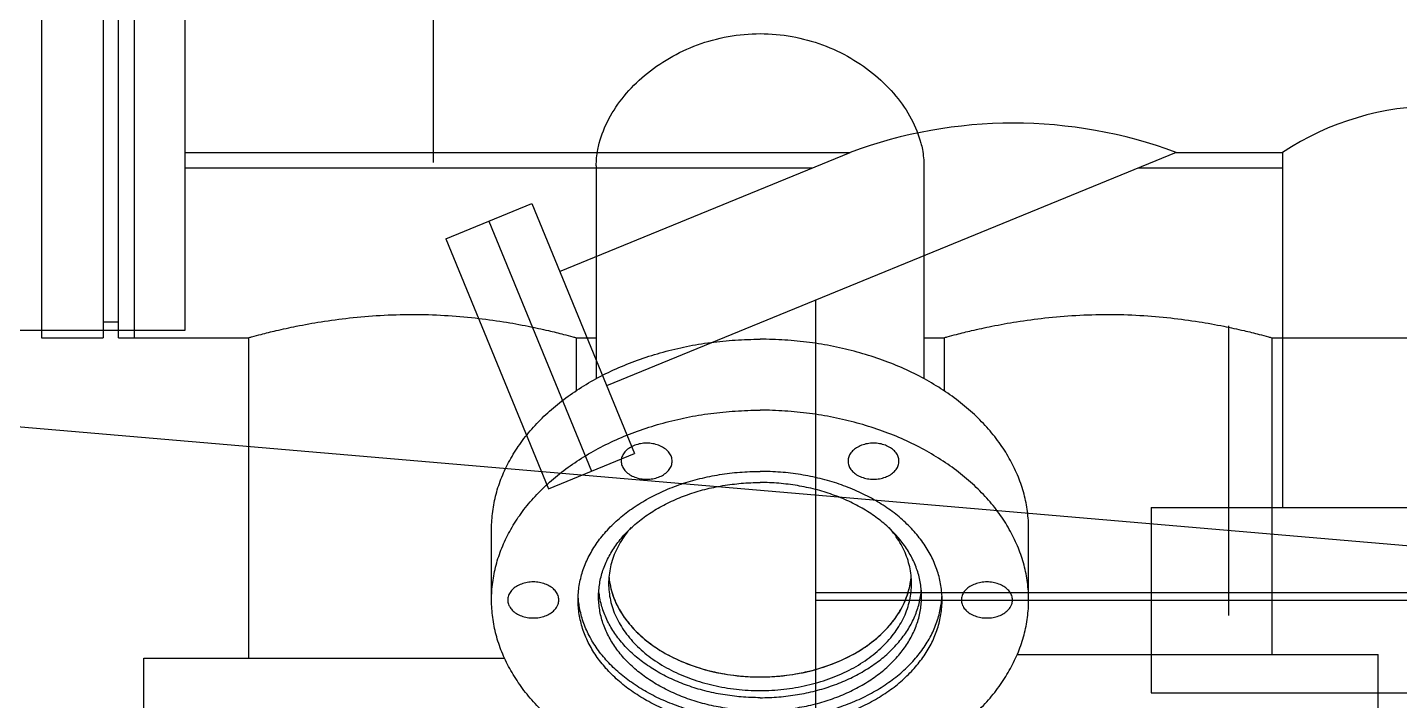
# Model space of a CAD drawing. Extents: x -50 to 48714, y -13211 to 6743.
# Drawn here: x 30633.3 to 30810.8, y -594 to -506.8 of the extents above; entities that cross this region are included whole.
import ezdxf

# ---------------------------------------------------------------- set-up
doc = ezdxf.new("R2010")
doc.units = 0
doc.header["$LTSCALE"] = 50
doc.linetypes.add('UE46_01$0$MITTE2', pattern=[1.125, 0.75, -0.125, 0.125, -0.125])
doc.linetypes.add('UE46_01$0$MITTEX2', pattern=[4, 2.5, -0.5, 0.5, -0.5])
doc.layers.get('0').update_dxf_attribs({"linetype": 'CONTINUOUS'})
doc.layers.add('UE46_01$0$MITTE', color=5, linetype='UE46_01$0$MITTEX2')
doc.layers.add('UE46_01$0$MITTEKLEIN', color=5, linetype='UE46_01$0$MITTE2')

# ---------------------------------------------------------------- blocks, each defined once
blk = doc.blocks.new('UE46_01$0$ASP_1_O')
for p, q in [((-234, -75), (-234, 75)), ((-234, -52), (-152, -52)), ((-185.55, -67.42), (-147.94, -52)), ((-105.76, -52), (-179.48, -82.22)), ((-152, -52), (-147.94, -52)), ((-105.76, -52), (-92, -52)), ((-92, -52), (-92, -98)), ((-234, -54), (-152.82, -54)), ((-110.63, -54), (-92, -54)), ((-200.25, -63.18), (-189.15, -58.63)), ((-189.15, -58.63), (-175.87, -91.01)), ((-194.7, -60.9), (-181.43, -93.29)), ((-200.25, -63.18), (-186.98, -95.56)), ((-152.4, -142), (-152.4, -71.12)), ((-256.2, -75), (-234, -75)), ((-186.98, -95.56), (-175.87, -91.01)), ((-109, -98), (-34, -98)), ((-109, -98), (-109, -122)), ((-152.4, -109), (-14, -109)), ((-152.4, -110), (-14, -110)), ((-109, -110), (-34, -110)), ((-109, -122), (-34, -122))]:
    blk.add_line(p, q)
for centre, radius, start, end in [((-72, -82.33), 36.33, 56.6015, 123.3985), ((-126.85, -108.91), 60.7, 69.6667, 110.3333)]:
    blk.add_arc(centre, radius, start, end)
at = {"layer": 'UE46_01$0$MITTEKLEIN'}
blk.add_line((-99, -74.45), (-99, -115.42), dxfattribs=at)
blk = doc.blocks.new('UE46_01$0$FS-V01000_O')
at = {"color": 7, "linetype": 'CONTINUOUS'}
for p, q in [((-232.8, 76), (-232.8, -76)), ((-230.8, -76), (-230.8, 76)), ((-228.8, 76), (-228.8, -76)), ((-240.8, -2), (-240.8, -76)), ((-169, -53.74), (-169, -81.31)), ((-126.6, -53.74), (-126.6, -81.31)), ((-230.8, -74), (-232.8, -74)), ((-240.8, -76), (-232.8, -76)), ((-230.8, -76), (-214, -76)), ((-214, -76), (-214, -117.5)), ((-171.6, -76), (-171.6, -82.88)), ((-171.6, -76), (-169, -76)), ((-126.6, -76), (-124, -76)), ((-124, -76), (-124, -82.88)), ((-81.6, -76), (-36, -76)), ((-81.6, -76), (-81.6, -117)), ((-182.55, -109.96), (-182.55, -100.76)), ((-113.05, -109.96), (-113.05, -100.76)), ((-114.53, -117), (-67.8, -117)), ((-67.8, -130), (-67.8, -117)), ((-227.55, -130.5), (-227.55, -117.5)), ((-227.55, -117.5), (-180.83, -117.5))]:
    blk.add_line(p, q, dxfattribs=at)
for points, start_tangent, end_tangent in [([(-168.8, -51.64), (-168.61, -50.79), (-167.37, -47.67), (-165.38, -44.7), (-162.74, -42.04), (-159.54, -39.79), (-155.9, -38.07), (-151.94, -36.99), (-147.8, -36.62)], (0.185578, 0.98263), (1, 0)), ([(-147.8, -36.62), (-143.67, -36.99), (-139.71, -38.07), (-136.07, -39.78), (-132.87, -42.04), (-130.23, -44.7), (-128.23, -47.66), (-127, -50.78), (-126.8, -51.64)], (1, 0), (0.185577, -0.98263)), ([(-169, -53.74), (-168.8, -51.64)], (-0.000416, 1), (0.185578, 0.98263)), ([(-126.8, -51.64), (-126.6, -53.74)], (0.185577, -0.98263), (-0.000417, -1)), ([(-214, -76), (-213.59, -75.89), (-212.38, -75.56), (-210.43, -75.08), (-207.81, -74.51), (-204.61, -73.93), (-200.95, -73.44), (-196.96, -73.1), (-192.8, -72.98), (-188.64, -73.1), (-184.66, -73.44), (-181, -73.93), (-177.8, -74.51), (-175.18, -75.08), (-173.22, -75.56), (-172.01, -75.89), (-171.6, -76)], (0.963227, 0.26869), (0.963227, -0.26869)), ([(-124, -76), (-123.59, -75.89), (-122.38, -75.56), (-120.43, -75.08), (-117.81, -74.51), (-114.61, -73.93), (-110.95, -73.44), (-106.96, -73.1), (-102.8, -72.98), (-98.64, -73.1), (-94.66, -73.44), (-91, -73.93), (-87.8, -74.51), (-85.18, -75.08), (-83.22, -75.56), (-82.01, -75.89), (-81.6, -76)], (0.963227, 0.26869), (0.963227, -0.26869)), ([(-182.55, -100.76), (-182.4, -98.5), (-181.96, -96.25), (-181.22, -94.04), (-180.2, -91.89), (-178.91, -89.81), (-177.35, -87.83), (-175.53, -85.95), (-173.48, -84.21), (-171.21, -82.6), (-168.74, -81.15), (-166.09, -79.87), (-163.29, -78.77), (-160.35, -77.85), (-157.31, -77.13), (-154.19, -76.61), (-151.01, -76.3), (-147.8, -76.19)], (0, 1), (1, 0)), ([(-113.05, -100.76), (-113.2, -98.5), (-113.64, -96.25), (-114.38, -94.04), (-115.4, -91.89), (-116.69, -89.81), (-118.25, -87.83), (-120.07, -85.95), (-122.12, -84.21), (-124.39, -82.6), (-126.86, -81.15), (-129.51, -79.87), (-132.31, -78.77), (-135.25, -77.85), (-138.29, -77.13), (-141.41, -76.61), (-144.59, -76.3), (-147.8, -76.19)], (0, 1), (-1, 0)), ([(-182.55, -109.96), (-182.4, -107.69), (-181.96, -105.44), (-181.22, -103.23), (-180.2, -101.08), (-178.91, -99), (-177.35, -97.02), (-175.53, -95.15), (-173.48, -93.4), (-171.21, -91.8), (-168.74, -90.35), (-166.09, -89.06), (-163.29, -87.96), (-160.35, -87.04), (-157.31, -86.32), (-154.19, -85.8), (-151.01, -85.49), (-147.8, -85.38)], (0, 1), (1, 0)), ([(-113.05, -109.96), (-113.2, -107.69), (-113.64, -105.44), (-114.38, -103.23), (-115.4, -101.08), (-116.69, -99), (-118.25, -97.02), (-120.07, -95.15), (-122.12, -93.4), (-124.39, -91.8), (-126.86, -90.35), (-129.51, -89.06), (-132.31, -87.96), (-135.25, -87.04), (-138.29, -86.32), (-141.41, -85.8), (-144.59, -85.49), (-147.8, -85.38)], (0, 1), (-1, 0)), ([(-162.47, -89.65), (-163.26, -89.72), (-164.01, -89.92), (-164.66, -90.24), (-165.19, -90.66), (-165.56, -91.15), (-165.75, -91.7), (-165.77, -91.98)], (-1, 0), (0, -1)), ([(-159.18, -91.98), (-159.2, -91.7), (-159.39, -91.15), (-159.76, -90.66), (-160.29, -90.24), (-160.94, -89.92), (-161.69, -89.72), (-162.47, -89.65)], (0, 1), (-1, 0)), ([(-133.12, -89.65), (-133.91, -89.72), (-134.66, -89.92), (-135.31, -90.24), (-135.84, -90.66), (-136.21, -91.15), (-136.4, -91.7), (-136.42, -91.98)], (-1, 0), (0, -1)), ([(-129.83, -91.98), (-129.85, -91.7), (-130.04, -91.15), (-130.41, -90.66), (-130.94, -90.24), (-131.59, -89.92), (-132.34, -89.72), (-133.12, -89.65)], (0, 1), (-1, 0)), ([(-165.77, -91.98), (-165.75, -92.26), (-165.56, -92.81), (-165.19, -93.31), (-164.66, -93.73), (-164.01, -94.05), (-163.26, -94.25), (-162.47, -94.32)], (0, -1), (1, 0)), ([(-162.47, -94.32), (-161.69, -94.25), (-160.94, -94.05), (-160.29, -93.73), (-159.76, -93.31), (-159.39, -92.81), (-159.2, -92.26), (-159.18, -91.98)], (1, 0), (0, 1)), ([(-136.42, -91.98), (-136.4, -92.26), (-136.21, -92.81), (-135.84, -93.31), (-135.31, -93.73), (-134.66, -94.05), (-133.91, -94.25), (-133.12, -94.32)], (0, -1), (1, 0)), ([(-133.12, -94.32), (-132.34, -94.25), (-131.59, -94.05), (-130.94, -93.73), (-130.41, -93.31), (-130.04, -92.81), (-129.85, -92.26), (-129.83, -91.98)], (1, 0), (0, 1)), ([(-171.35, -109.96), (-171.2, -108.09), (-170.76, -106.25), (-170.03, -104.46), (-169.02, -102.73), (-167.74, -101.1), (-166.21, -99.57), (-164.45, -98.18), (-162.48, -96.94), (-160.33, -95.86), (-158.02, -94.95), (-155.58, -94.24), (-153.04, -93.72), (-150.44, -93.41), (-147.8, -93.3)], (0, 1), (1, 0)), ([(-124.25, -109.96), (-124.4, -108.09), (-124.84, -106.25), (-125.57, -104.46), (-126.58, -102.73), (-127.86, -101.1), (-129.39, -99.57), (-131.15, -98.18), (-133.12, -96.94), (-135.27, -95.86), (-137.58, -94.95), (-140.02, -94.24), (-142.56, -93.72), (-145.16, -93.41), (-147.8, -93.3)], (0, 1), (-1, 0)), ([(-168.7, -109.53), (-168.66, -108.67), (-168.38, -106.96), (-167.82, -105.29), (-166.99, -103.68), (-165.9, -102.14), (-164.56, -100.71), (-163, -99.39), (-161.23, -98.21), (-159.28, -97.18), (-157.18, -96.32), (-154.95, -95.64), (-152.62, -95.15), (-150.23, -94.85), (-147.8, -94.75)], (0, 1), (1, 0)), ([(-126.9, -109.53), (-126.94, -108.67), (-127.22, -106.96), (-127.78, -105.29), (-128.61, -103.68), (-129.7, -102.14), (-131.04, -100.71), (-132.6, -99.39), (-134.37, -98.21), (-136.32, -97.18), (-138.42, -96.32), (-140.65, -95.64), (-142.98, -95.15), (-145.37, -94.85), (-147.8, -94.75)], (0, 1), (-1, 0)), ([(-164.51, -100.59), (-165.26, -101.54), (-166.44, -103.55), (-167.16, -105.67), (-167.4, -107.83)], (-0.65497, -0.755655), (0, -1)), ([(-128.2, -107.83), (-128.44, -105.67), (-129.16, -103.55), (-130.34, -101.54), (-131.09, -100.59)], (0, 1), (-0.65497, 0.755655)), ([(-177.15, -107.62), (-177.94, -107.69), (-178.68, -107.89), (-179.34, -108.21), (-179.87, -108.63), (-180.24, -109.13), (-180.43, -109.67), (-180.45, -109.96)], (-1, 0), (0, -1)), ([(-173.85, -109.96), (-173.87, -109.67), (-174.06, -109.13), (-174.43, -108.63), (-174.96, -108.21), (-175.62, -107.89), (-176.36, -107.69), (-177.15, -107.62)], (0, 1), (-1, 0)), ([(-167.4, -107.83), (-167.16, -110), (-166.44, -112.12), (-165.26, -114.13), (-163.66, -115.98), (-161.66, -117.63), (-159.32, -119.05), (-156.7, -120.18), (-153.86, -121.01), (-150.87, -121.52), (-147.8, -121.69)], (0, -1), (1, 0)), ([(-167.36, -106.91), (-167.24, -107.82)], (0.086223, -0.996276), (0.176939, -0.984222)), ([(-167.36, -106.96), (-167.24, -107.82)], (0.090668, -0.995881), (0.177087, -0.984195)), ([(-167.24, -107.82), (-167.16, -108.23), (-166.44, -110.35), (-165.26, -112.36), (-163.66, -114.21), (-161.66, -115.87), (-159.32, -117.28), (-156.7, -118.41), (-153.86, -119.25), (-150.87, -119.75), (-147.8, -119.93)], (0.177207, -0.984174), (1, 0)), ([(-167.24, -107.82), (-167.1, -108.47), (-166.22, -110.81), (-164.77, -113), (-162.81, -114.97), (-160.4, -116.68), (-157.6, -118.07), (-154.5, -119.09), (-151.2, -119.71), (-147.8, -119.93)], (0.176939, -0.984222), (1, 0)), ([(-147.8, -119.93), (-144.73, -119.75), (-141.74, -119.25), (-138.9, -118.41), (-136.28, -117.28), (-133.94, -115.87), (-131.94, -114.21), (-130.34, -112.36), (-129.16, -110.35), (-128.44, -108.23), (-128.36, -107.82)], (1, 0), (0.177207, 0.984174)), ([(-147.8, -121.69), (-144.73, -121.52), (-141.74, -121.01), (-138.9, -120.18), (-136.28, -119.05), (-133.94, -117.63), (-131.94, -115.98), (-130.34, -114.13), (-129.16, -112.12), (-128.44, -110), (-128.2, -107.83)], (1, 0), (0, 1)), ([(-128.47, -108.36), (-128.36, -107.82)], (0.230759, 0.973011), (0.176939, 0.984222)), ([(-128.36, -107.82), (-128.24, -106.91)], (0.176939, 0.984222), (0.086223, 0.996276)), ([(-128.36, -107.82), (-128.24, -106.96)], (0.177087, 0.984195), (0.090668, 0.995881)), ([(-118.45, -107.62), (-119.24, -107.69), (-119.98, -107.89), (-120.64, -108.21), (-121.17, -108.63), (-121.54, -109.13), (-121.73, -109.67), (-121.75, -109.96)], (-1, 0), (0, -1)), ([(-115.15, -109.96), (-115.17, -109.67), (-115.36, -109.13), (-115.73, -108.63), (-116.26, -108.21), (-116.92, -107.89), (-117.66, -107.69), (-118.45, -107.62)], (0, 1), (-1, 0)), ([(-147.8, -134.53), (-151.01, -134.42), (-154.19, -134.11), (-157.31, -133.59), (-160.35, -132.87), (-163.29, -131.95), (-166.09, -130.85), (-168.74, -129.56), (-171.21, -128.11), (-173.48, -126.51), (-175.53, -124.76), (-177.35, -122.89), (-178.91, -120.91), (-180.2, -118.83), (-181.22, -116.68), (-181.96, -114.47), (-182.4, -112.22), (-182.55, -109.96)], (-1, 0), (0, 1)), ([(-180.45, -109.96), (-180.43, -110.24), (-180.24, -110.78), (-179.87, -111.28), (-179.34, -111.7), (-178.68, -112.02), (-177.94, -112.22), (-177.15, -112.29)], (0, -1), (1, 0)), ([(-177.15, -112.29), (-176.36, -112.22), (-175.62, -112.02), (-174.96, -111.7), (-174.43, -111.28), (-174.06, -110.78), (-173.87, -110.24), (-173.85, -109.96)], (1, 0), (0, 1)), ([(-147.8, -126.61), (-150.44, -126.5), (-153.04, -126.19), (-155.58, -125.67), (-158.02, -124.96), (-160.33, -124.06), (-162.48, -122.97), (-164.45, -121.73), (-166.21, -120.34), (-167.74, -118.81), (-169.02, -117.18), (-170.03, -115.45), (-170.76, -113.66), (-171.2, -111.82), (-171.35, -109.96)], (-1, 0), (0, 1)), ([(-171.3, -109.95), (-171.34, -109.4)], (-0.093408, 0.995628), (-0.047148, 0.998888)), ([(-147.8, -125.5), (-150.44, -125.4), (-153.04, -125.08), (-155.58, -124.57), (-158.02, -123.85), (-160.33, -122.95), (-162.48, -121.87), (-164.45, -120.62), (-166.21, -119.23), (-167.74, -117.71), (-169.02, -116.07), (-170.03, -114.35), (-170.76, -112.55), (-171.2, -110.71), (-171.3, -109.95)], (-1, 0), (-0.093408, 0.995628)), ([(-147.8, -124.31), (-150.23, -124.21), (-152.62, -123.91), (-154.95, -123.42), (-157.18, -122.74), (-159.28, -121.88), (-161.23, -120.85), (-163, -119.67), (-164.56, -118.36), (-165.9, -116.92), (-166.99, -115.38), (-167.82, -113.77), (-168.38, -112.1), (-168.66, -110.39), (-168.7, -109.53)], (-1, 0), (0, 1)), ([(-168.57, -109.51), (-168.67, -108.68)], (-0.159254, 0.987238), (-0.081053, 0.99671)), ([(-147.8, -122.61), (-150.23, -122.51), (-152.62, -122.21), (-154.95, -121.72), (-157.18, -121.04), (-159.28, -120.18), (-161.23, -119.15), (-163, -117.98), (-164.56, -116.66), (-165.9, -115.22), (-166.99, -113.69), (-167.82, -112.07), (-168.38, -110.4), (-168.57, -109.51)], (-1, 0), (-0.159254, 0.987238)), ([(-147.8, -119.93), (-144.4, -119.71), (-141.1, -119.09), (-138, -118.07), (-135.2, -116.68), (-132.79, -114.97), (-130.83, -113), (-129.38, -110.81), (-128.5, -108.47), (-128.47, -108.36)], (1, 0), (0.230759, 0.973011)), ([(-147.8, -122.61), (-145.37, -122.51), (-142.98, -122.21), (-140.65, -121.72), (-138.42, -121.04), (-136.32, -120.18), (-134.37, -119.15), (-132.6, -117.98), (-131.04, -116.66), (-129.7, -115.22), (-128.61, -113.69), (-127.78, -112.07), (-127.22, -110.4), (-127.03, -109.51)], (1, 0), (0.159254, 0.987238)), ([(-147.8, -124.31), (-145.37, -124.21), (-142.98, -123.91), (-140.65, -123.42), (-138.42, -122.74), (-136.32, -121.88), (-134.37, -120.85), (-132.6, -119.67), (-131.04, -118.36), (-129.7, -116.92), (-128.61, -115.38), (-127.78, -113.77), (-127.22, -112.1), (-126.94, -110.39), (-126.9, -109.53)], (1, 0), (0, 1)), ([(-147.8, -125.5), (-145.16, -125.4), (-142.56, -125.08), (-140.02, -124.57), (-137.58, -123.85), (-135.27, -122.95), (-133.12, -121.87), (-131.15, -120.62), (-129.39, -119.23), (-127.86, -117.71), (-126.58, -116.07), (-125.57, -114.35), (-124.84, -112.55), (-124.4, -110.71), (-124.3, -109.95)], (1, 0), (0.093408, 0.995628)), ([(-147.8, -134.53), (-144.59, -134.42), (-141.41, -134.11), (-138.29, -133.59), (-135.25, -132.87), (-132.31, -131.95), (-129.51, -130.85), (-126.86, -129.56), (-124.39, -128.11), (-122.12, -126.51), (-120.07, -124.76), (-118.25, -122.89), (-116.69, -120.91), (-115.4, -118.83), (-114.38, -116.68), (-113.64, -114.47), (-113.2, -112.22), (-113.05, -109.96)], (1, 0), (0, 1)), ([(-147.8, -126.61), (-145.16, -126.5), (-142.56, -126.19), (-140.02, -125.67), (-137.58, -124.96), (-135.27, -124.06), (-133.12, -122.97), (-131.15, -121.73), (-129.39, -120.34), (-127.86, -118.81), (-126.58, -117.18), (-125.57, -115.45), (-124.84, -113.66), (-124.4, -111.82), (-124.25, -109.96)], (1, 0), (0, 1)), ([(-127.03, -109.51), (-126.93, -108.68)], (0.159254, 0.987238), (0.081053, 0.99671)), ([(-124.3, -109.95), (-124.26, -109.4)], (0.093408, 0.995628), (0.047148, 0.998888)), ([(-121.75, -109.96), (-121.73, -110.24), (-121.54, -110.78), (-121.17, -111.28), (-120.64, -111.7), (-119.98, -112.02), (-119.24, -112.22), (-118.45, -112.29)], (0, -1), (1, 0)), ([(-118.45, -112.29), (-117.66, -112.22), (-116.92, -112.02), (-116.26, -111.7), (-115.73, -111.28), (-115.36, -110.78), (-115.17, -110.24), (-115.15, -109.96)], (1, 0), (0, 1))]:
    blk.add_spline(points, degree=3, dxfattribs=dict(at, start_tangent=start_tangent, end_tangent=end_tangent))
blk = doc.blocks.new('UE46_01$0$PSD_76_O')
at = {"layer": 'UE46_01$0$MITTE'}
blk.add_line((-183.8, -7.1), (255.48, -7.1), dxfattribs=at)
blk = doc.blocks.new('UE46_01')
for p, q in [((24201.68, 479.1), (24092.35, 265.45)), ((24201.68, 479.1), (25135.05, 1.49)), ((24110.57, 301.06), (25080.01, -195.01)), ((23983.02, 51.79), (24092.35, 265.45)), ((24074.13, 229.84), (25058, -273.61)), ((23983.02, 51.79), (25002.96, -470.11)), ((25135.05, 1.49), (27275.66, -155.53)), ((27275.66, -155.53), (28977.13, -215.92)), ((25080.01, -195.01), (27264.79, -355.27)), ((28977.13, -215.92), (32478.79, -516.06)), ((25058, -273.61), (27260.44, -435.16)), ((27264.79, -355.27), (28965.04, -415.62)), ((28965.04, -415.62), (32465.31, -715.64)), ((27260.44, -435.16), (28960.2, -495.49)), ((25002.96, -470.11), (27249.58, -634.9)), ((28960.2, -495.49), (32459.92, -795.47)), ((32478.79, -516.06), (33675.31, -575.11)), ((33675.31, -575.11), (33663.48, -814.82)), ((27249.58, -634.9), (28948.1, -695.19)), ((28948.1, -695.19), (32446.45, -995.05)), ((32465.31, -715.64), (33665.45, -774.87)), ((32459.92, -795.47), (33661.51, -854.77)), ((33651.65, -1054.53), (33663.48, -814.82)), ((32446.45, -995.05), (33651.65, -1054.53))]:
    blk.add_line(p, q)
for name, p, rotation in [('UE46_01$0$PSD_76_O', (30678.69, -340.52), 90), ('UE46_01$0$ASP_1_O', (30887.67, -471.02), 2.295252255494837e-11)]:
    blk.add_blockref(name, p, dxfattribs=dict(rotation=rotation))
blk.add_blockref('UE46_01$0$FS-V01000_O', (30875.87, -471.02))

msp = doc.modelspace()

# ---------------------------------------------------------------- block references
msp.add_blockref('UE46_01', (0, 0))

doc.saveas('drawing.dxf')
